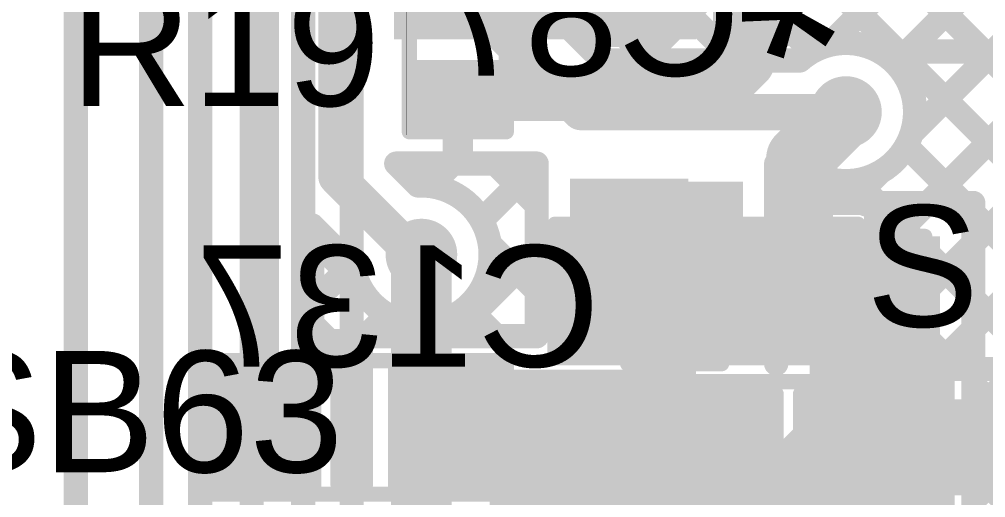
# Model space of a CAD drawing. Header units: millimetres. Extents: x -0.64 to 2.98, y -0.65 to 2.86.
# Drawn here: x 2.0484 to 2.3671, y 1.4798 to 1.6376 of the extents above; entities that cross this region are included whole.
import ezdxf

# ---------------------------------------------------------------- set-up
doc = ezdxf.new("R2010")
doc.units = ezdxf.units.MM
doc.header["$MEASUREMENT"] = 0
for name, color, linetype in [('BottomLayer', 5, 'Continuous'), ('BottomOverlay', 54, 'Continuous'), ('BottomPaste', 16, 'Continuous'), ('BottomSolder', 6, 'Continuous'), ('Mechanical2', 216, 'Continuous'), ('TopLayer', 1, 'Continuous'), ('TopOverlay', 2, 'Continuous'), ('TopPaste', 8, 'Continuous'), ('TopSolder', 216, 'Continuous'), ('ViaHoleLayer', 16, 'Continuous')]:
    doc.layers.add(name, color=color, linetype=linetype)
doc.styles.add('Arial', font='', dxfattribs={"height": 0.2})
doc.styles.get('Arial').set_extended_font_data('Arial')

# ---------------------------------------------------------------- blocks, each defined once
blk = doc.blocks.new('R___0603_B_68')
at = {"layer": 'BottomLayer'}
for points in [[(-0.045, -0.0175), (-0.045, 0.0175), (-0.015, 0.0175), (-0.015, -0.0175)], [(0.015, -0.0175), (0.015, 0.0175), (0.045, 0.0175), (0.045, -0.0175)]]:
    blk.add_hatch(color=5, dxfattribs=at).paths.add_polyline_path(points)
at = {"layer": 'BottomPaste'}
for points in [[(-0.045, -0.0175), (-0.045, 0.0175), (-0.015, 0.0175), (-0.015, -0.0175)], [(0.015, -0.0175), (0.015, 0.0175), (0.045, 0.0175), (0.045, -0.0175)]]:
    blk.add_hatch(color=16, dxfattribs=at).paths.add_polyline_path(points)
at = {"layer": 'BottomSolder'}
for points in [[(-0.049, -0.0215), (-0.049, 0.0215), (-0.011, 0.0215), (-0.011, -0.0215)], [(0.011, -0.0215), (0.011, 0.0215), (0.049, 0.0215), (0.049, -0.0215)]]:
    blk.add_hatch(color=6, dxfattribs=at).paths.add_polyline_path(points)
at = {"layer": 'BottomOverlay', "const_width": 0.005}
for points in [[(-0.048, -0.021), (-0.048, 0.021)], [(0.048, 0.021), (-0.048, 0.021)], [(0.048, -0.021), (0.048, 0.021)], [(0.048, -0.021), (-0.048, -0.021)]]:
    blk.add_lwpolyline(points, dxfattribs=at)
at = {"layer": 'BottomOverlay', "const_width": 0.0025}
for points in [[(-0.04925, 0.021, 1), (-0.04675, 0.021, 1)], [(-0.04925, 0.021, 1), (-0.04675, 0.021, 1)], [(0.04675, 0.021, 1), (0.04925, 0.021, 1)], [(0.04675, 0.021, 1), (0.04925, 0.021, 1)], [(-0.04925, -0.021, 1), (-0.04675, -0.021, 1)], [(-0.04925, -0.021, 1), (-0.04675, -0.021, 1)], [(0.04675, -0.021, 1), (0.04925, -0.021, 1)], [(0.04675, -0.021, 1), (0.04925, -0.021, 1)]]:
    blk.add_lwpolyline(points, format="xyb", close=True, dxfattribs=at)
blk = doc.blocks.new('CAP_0603_B_87')
at = {"layer": 'BottomLayer'}
for points in [[(-0.045, -0.0175), (-0.045, 0.0175), (-0.015, 0.0175), (-0.015, -0.0175)], [(0.015, -0.0175), (0.015, 0.0175), (0.045, 0.0175), (0.045, -0.0175)]]:
    blk.add_hatch(color=5, dxfattribs=at).paths.add_polyline_path(points)
at = {"layer": 'BottomPaste'}
for points in [[(-0.045, -0.0175), (-0.045, 0.0175), (-0.015, 0.0175), (-0.015, -0.0175)], [(0.015, -0.0175), (0.015, 0.0175), (0.045, 0.0175), (0.045, -0.0175)]]:
    blk.add_hatch(color=16, dxfattribs=at).paths.add_polyline_path(points)
at = {"layer": 'BottomSolder'}
for points in [[(-0.04736, -0.01986), (-0.04736, 0.01986), (-0.01264, 0.01986), (-0.01264, -0.01986)], [(0.01264, -0.01986), (0.01264, 0.01986), (0.04736, 0.01986), (0.04736, -0.01986)]]:
    blk.add_hatch(color=6, dxfattribs=at).paths.add_polyline_path(points)
at = {"layer": 'BottomOverlay', "const_width": 0.005}
for points in [[(-0.049, -0.021), (-0.049, 0.021)], [(-0.049, 0.021), (-0.018, 0.021)], [(0.018, 0.021), (0.049, 0.021)], [(0.049, -0.021), (0.049, 0.021)], [(-0.049, -0.021), (-0.018, -0.021)], [(0.018, -0.021), (0.049, -0.021)]]:
    blk.add_lwpolyline(points, dxfattribs=at)
at = {"layer": 'BottomOverlay', "const_width": 0.0025}
for points in [[(-0.05025, 0.021, 1), (-0.04775, 0.021, 1)], [(-0.05025, 0.021, 1), (-0.04775, 0.021, 1)], [(-0.01925, 0.021, 1), (-0.01675, 0.021, 1)], [(0.01675, 0.021, 1), (0.01925, 0.021, 1)], [(0.04775, 0.021, 1), (0.05025, 0.021, 1)], [(0.04775, 0.021, 1), (0.05025, 0.021, 1)], [(-0.05025, -0.021, 1), (-0.04775, -0.021, 1)], [(-0.05025, -0.021, 1), (-0.04775, -0.021, 1)], [(-0.01925, -0.021, 1), (-0.01675, -0.021, 1)], [(0.01675, -0.021, 1), (0.01925, -0.021, 1)], [(0.04775, -0.021, 1), (0.05025, -0.021, 1)], [(0.04775, -0.021, 1), (0.05025, -0.021, 1)]]:
    blk.add_lwpolyline(points, format="xyb", close=True, dxfattribs=at)
blk = doc.blocks.new('SOT_23_5_97')
at = {"layer": 'TopLayer'}
for points in [[(-0.07283, 0.04921), (-0.02953, 0.04921), (-0.02953, 0.02559), (-0.07283, 0.02559)], [(0.02953, 0.04921), (0.07283, 0.04921), (0.07283, 0.02559), (0.02953, 0.02559)], [(-0.07283, 0.01181), (-0.02953, 0.01181), (-0.02953, -0.01181), (-0.07283, -0.01181)], [(-0.07283, -0.02559), (-0.02953, -0.02559), (-0.02953, -0.04921), (-0.07283, -0.04921)], [(0.02953, -0.02559), (0.07283, -0.02559), (0.07283, -0.04921), (0.02953, -0.04921)]]:
    blk.add_hatch(color=1, dxfattribs=at).paths.add_polyline_path(points)
at = {"layer": 'TopPaste'}
for points in [[(-0.07283, 0.04921), (-0.02953, 0.04921), (-0.02953, 0.02559), (-0.07283, 0.02559)], [(0.02953, 0.04921), (0.07283, 0.04921), (0.07283, 0.02559), (0.02953, 0.02559)], [(-0.07283, 0.01181), (-0.02953, 0.01181), (-0.02953, -0.01181), (-0.07283, -0.01181)], [(-0.07283, -0.02559), (-0.02953, -0.02559), (-0.02953, -0.04921), (-0.07283, -0.04921)], [(0.02953, -0.02559), (0.07283, -0.02559), (0.07283, -0.04921), (0.02953, -0.04921)]]:
    blk.add_hatch(color=8, dxfattribs=at).paths.add_polyline_path(points)
at = {"layer": 'TopSolder'}
for points in [[(-0.07683, 0.05321), (-0.02553, 0.05321), (-0.02553, 0.02159), (-0.07683, 0.02159)], [(0.02553, 0.05321), (0.07683, 0.05321), (0.07683, 0.02159), (0.02553, 0.02159)], [(-0.07683, 0.01581), (-0.02553, 0.01581), (-0.02553, -0.01581), (-0.07683, -0.01581)], [(-0.07683, -0.02159), (-0.02553, -0.02159), (-0.02553, -0.05321), (-0.07683, -0.05321)], [(0.02553, -0.02159), (0.07683, -0.02159), (0.07683, -0.05321), (0.02553, -0.05321)]]:
    blk.add_hatch(color=216, dxfattribs=at).paths.add_polyline_path(points)
at = {"layer": 'TopOverlay', "const_width": 0.005}
for points in [[(-0.03461, 0.059), (0.03439, 0.059)], [(-0.03461, 0.05506), (-0.03461, 0.059)], [(0.03439, 0.05506), (0.03439, 0.059)], [(-0.084, 0.042), (-0.079, 0.037)], [(-0.084, 0.032), (-0.084, 0.042)], [(-0.084, 0.032), (-0.079, 0.037)], [(0.03465, -0.01646), (0.03465, 0.01732)], [(-0.03461, -0.059), (-0.03461, -0.05506)], [(0.03439, -0.059), (0.03439, -0.05506)], [(-0.03461, -0.059), (0.03439, -0.059)]]:
    blk.add_lwpolyline(points, dxfattribs=at)
at = {"layer": 'TopOverlay', "const_width": 0.0025}
for points in [[(-0.03586, 0.059, 1), (-0.03336, 0.059, 1)], [(-0.03586, 0.059, 1), (-0.03336, 0.059, 1)], [(0.03314, 0.059, 1), (0.03564, 0.059, 1)], [(0.03314, 0.059, 1), (0.03564, 0.059, 1)], [(-0.03586, 0.05506, 1), (-0.03336, 0.05506, 1)], [(0.03314, 0.05506, 1), (0.03564, 0.05506, 1)], [(-0.08525, 0.042, 1), (-0.08275, 0.042, 1)], [(-0.08525, 0.042, 1), (-0.08275, 0.042, 1)], [(-0.08025, 0.037, 1), (-0.07775, 0.037, 1)], [(-0.08025, 0.037, 1), (-0.07775, 0.037, 1)], [(-0.08525, 0.032, 1), (-0.08275, 0.032, 1)], [(-0.08525, 0.032, 1), (-0.08275, 0.032, 1)], [(0.0334, 0.01732, 1), (0.0359, 0.01732, 1)], [(0.0334, -0.01646, 1), (0.0359, -0.01646, 1)], [(-0.03586, -0.05506, 1), (-0.03336, -0.05506, 1)], [(0.03314, -0.05506, 1), (0.03564, -0.05506, 1)], [(-0.03586, -0.059, 1), (-0.03336, -0.059, 1)], [(-0.03586, -0.059, 1), (-0.03336, -0.059, 1)], [(0.03314, -0.059, 1), (0.03564, -0.059, 1)], [(0.03314, -0.059, 1), (0.03564, -0.059, 1)]]:
    blk.add_lwpolyline(points, format="xyb", close=True, dxfattribs=at)
blk = doc.blocks.new('SOLDER_BRIDGE_137')
at = {"layer": 'TopLayer'}
for points in [[(-0.045, -0.0175), (-0.045, 0.0175), (-0.015, 0.0175), (-0.015, -0.0175)], [(0.015, -0.0175), (0.015, 0.0175), (0.045, 0.0175), (0.045, -0.0175)]]:
    blk.add_hatch(color=1, dxfattribs=at).paths.add_polyline_path(points)
at = {"layer": 'TopPaste'}
for points in [[(-0.045, -0.0175), (-0.045, 0.0175), (-0.015, 0.0175), (-0.015, -0.0175)], [(0.015, -0.0175), (0.015, 0.0175), (0.045, 0.0175), (0.045, -0.0175)]]:
    blk.add_hatch(color=8, dxfattribs=at).paths.add_polyline_path(points)
at = {"layer": 'TopSolder'}
for points in [[(-0.049, -0.0215), (-0.049, 0.0215), (-0.011, 0.0215), (-0.011, -0.0215)], [(0.011, -0.0215), (0.011, 0.0215), (0.049, 0.0215), (0.049, -0.0215)]]:
    blk.add_hatch(color=216, dxfattribs=at).paths.add_polyline_path(points)
at = {"layer": 'TopOverlay', "const_width": 0.005}
for points in [[(-0.05, 0.022), (-0.05, -0.022)], [(0.05, 0.022), (-0.05, 0.022)], [(0.05, 0.022), (0.05, -0.022)], [(0.05, -0.022), (-0.05, -0.022)]]:
    blk.add_lwpolyline(points, dxfattribs=at)
at = {"layer": 'TopOverlay', "const_width": 0.0025}
for points in [[(-0.05125, 0.022, 1), (-0.04875, 0.022, 1)], [(-0.05125, 0.022, 1), (-0.04875, 0.022, 1)], [(0.04875, 0.022, 1), (0.05125, 0.022, 1)], [(0.04875, 0.022, 1), (0.05125, 0.022, 1)], [(-0.05125, -0.022, 1), (-0.04875, -0.022, 1)], [(-0.05125, -0.022, 1), (-0.04875, -0.022, 1)], [(0.04875, -0.022, 1), (0.05125, -0.022, 1)], [(0.04875, -0.022, 1), (0.05125, -0.022, 1)]]:
    blk.add_lwpolyline(points, format="xyb", close=True, dxfattribs=at)
blk = doc.blocks.new('SOLDER_BRIDGE_151')
at = {"layer": 'TopLayer'}
for points in [[(-0.045, -0.0175), (-0.045, 0.0175), (-0.015, 0.0175), (-0.015, -0.0175)], [(0.015, -0.0175), (0.015, 0.0175), (0.045, 0.0175), (0.045, -0.0175)]]:
    blk.add_hatch(color=1, dxfattribs=at).paths.add_polyline_path(points)
at = {"layer": 'TopPaste'}
for points in [[(-0.045, -0.0175), (-0.045, 0.0175), (-0.015, 0.0175), (-0.015, -0.0175)], [(0.015, -0.0175), (0.015, 0.0175), (0.045, 0.0175), (0.045, -0.0175)]]:
    blk.add_hatch(color=8, dxfattribs=at).paths.add_polyline_path(points)
at = {"layer": 'TopSolder'}
for points in [[(-0.049, -0.0215), (-0.049, 0.0215), (-0.011, 0.0215), (-0.011, -0.0215)], [(0.011, -0.0215), (0.011, 0.0215), (0.049, 0.0215), (0.049, -0.0215)]]:
    blk.add_hatch(color=216, dxfattribs=at).paths.add_polyline_path(points)
at = {"layer": 'TopOverlay', "const_width": 0.005}
for points in [[(-0.05, 0.022), (-0.05, -0.022)], [(0.05, 0.022), (-0.05, 0.022)], [(0.05, 0.022), (0.05, -0.022)], [(0.05, -0.022), (-0.05, -0.022)]]:
    blk.add_lwpolyline(points, dxfattribs=at)
at = {"layer": 'TopOverlay', "const_width": 0.0025}
for points in [[(-0.05125, 0.022, 1), (-0.04875, 0.022, 1)], [(-0.05125, 0.022, 1), (-0.04875, 0.022, 1)], [(0.04875, 0.022, 1), (0.05125, 0.022, 1)], [(0.04875, 0.022, 1), (0.05125, 0.022, 1)], [(-0.05125, -0.022, 1), (-0.04875, -0.022, 1)], [(-0.05125, -0.022, 1), (-0.04875, -0.022, 1)], [(0.04875, -0.022, 1), (0.05125, -0.022, 1)], [(0.04875, -0.022, 1), (0.05125, -0.022, 1)]]:
    blk.add_lwpolyline(points, format="xyb", close=True, dxfattribs=at)
blk = doc.blocks.new('RES_0603_B_170')
at = {"layer": 'BottomLayer'}
for points in [[(-0.045, -0.0175), (-0.045, 0.0175), (-0.015, 0.0175), (-0.015, -0.0175)], [(0.015, -0.0175), (0.015, 0.0175), (0.045, 0.0175), (0.045, -0.0175)]]:
    blk.add_hatch(color=5, dxfattribs=at).paths.add_polyline_path(points)
at = {"layer": 'BottomPaste'}
for points in [[(-0.045, -0.0175), (-0.045, 0.0175), (-0.015, 0.0175), (-0.015, -0.0175)], [(0.015, -0.0175), (0.015, 0.0175), (0.045, 0.0175), (0.045, -0.0175)]]:
    blk.add_hatch(color=16, dxfattribs=at).paths.add_polyline_path(points)
at = {"layer": 'BottomSolder'}
for points in [[(-0.049, -0.0215), (-0.049, 0.0215), (-0.011, 0.0215), (-0.011, -0.0215)], [(0.011, -0.0215), (0.011, 0.0215), (0.049, 0.0215), (0.049, -0.0215)]]:
    blk.add_hatch(color=6, dxfattribs=at).paths.add_polyline_path(points)
at = {"layer": 'BottomOverlay', "const_width": 0.005}
for points in [[(-0.048, 0.021), (0.048, 0.021)], [(-0.048, 0.021), (-0.048, -0.021)], [(0.048, 0.021), (0.048, -0.021)], [(-0.048, -0.021), (0.048, -0.021)]]:
    blk.add_lwpolyline(points, dxfattribs=at)
at = {"layer": 'BottomOverlay', "const_width": 0.0025}
for points in [[(-0.04925, 0.021, 1), (-0.04675, 0.021, 1)], [(-0.04925, 0.021, 1), (-0.04675, 0.021, 1)], [(0.04675, 0.021, 1), (0.04925, 0.021, 1)], [(0.04675, 0.021, 1), (0.04925, 0.021, 1)], [(-0.04925, -0.021, 1), (-0.04675, -0.021, 1)], [(-0.04925, -0.021, 1), (-0.04675, -0.021, 1)], [(0.04675, -0.021, 1), (0.04925, -0.021, 1)], [(0.04675, -0.021, 1), (0.04925, -0.021, 1)]]:
    blk.add_lwpolyline(points, format="xyb", close=True, dxfattribs=at)
blk = doc.blocks.new('RES_0402_173')
at = {"layer": 'TopLayer'}
for points in [[(-0.0275, -0.0125), (-0.0275, 0.0125), (-0.0095, 0.0125), (-0.0095, -0.0125)], [(0.0095, -0.0125), (0.0095, 0.0125), (0.0275, 0.0125), (0.0275, -0.0125)]]:
    blk.add_hatch(color=1, dxfattribs=at).paths.add_polyline_path(points)
at = {"layer": 'TopPaste'}
for points in [[(-0.0275, -0.0125), (-0.0275, 0.0125), (-0.0095, 0.0125), (-0.0095, -0.0125)], [(0.0095, -0.0125), (0.0095, 0.0125), (0.0275, 0.0125), (0.0275, -0.0125)]]:
    blk.add_hatch(color=8, dxfattribs=at).paths.add_polyline_path(points)
at = {"layer": 'TopSolder'}
for points in [[(-0.02967, -0.01467), (-0.02967, 0.01467), (-0.00733, 0.01467), (-0.00733, -0.01467)], [(0.00733, -0.01467), (0.00733, 0.01467), (0.02967, 0.01467), (0.02967, -0.01467)]]:
    blk.add_hatch(color=216, dxfattribs=at).paths.add_polyline_path(points)
at = {"layer": 'TopOverlay'}
for points, const_width in [([(0.031, 0.016), (-0.031, 0.016)], 0.005), ([(-0.031, -0.016), (-0.031, 0.016)], 0.005), ([(0.031, -0.016), (0.031, 0.016)], 0.005), ([(0.031, -0.016), (-0.031, -0.016)], 0.005), ([(0.032, -0.017), (-0.032, -0.017)], 0.000127)]:
    blk.add_lwpolyline(points, dxfattribs=dict(at, const_width=const_width))
for points, const_width in [([(-0.03225, 0.016, 1), (-0.02975, 0.016, 1)], 0.0025), ([(-0.03225, 0.016, 1), (-0.02975, 0.016, 1)], 0.0025), ([(0.02975, 0.016, 1), (0.03225, 0.016, 1)], 0.0025), ([(0.02975, 0.016, 1), (0.03225, 0.016, 1)], 0.0025), ([(-0.03225, -0.016, 1), (-0.02975, -0.016, 1)], 0.0025), ([(-0.03225, -0.016, 1), (-0.02975, -0.016, 1)], 0.0025), ([(0.02975, -0.016, 1), (0.03225, -0.016, 1)], 0.0025), ([(0.02975, -0.016, 1), (0.03225, -0.016, 1)], 0.0025), ([(-0.03203, -0.017, 1), (-0.03197, -0.017, 1)], 0.0000635), ([(0.03197, -0.017, 1), (0.03203, -0.017, 1)], 0.0000635)]:
    blk.add_lwpolyline(points, format="xyb", close=True, dxfattribs=dict(at, const_width=const_width))
blk = doc.blocks.new('CAP_0603_B_212')
at = {"layer": 'BottomLayer'}
for points in [[(-0.045, -0.0175), (-0.045, 0.0175), (-0.015, 0.0175), (-0.015, -0.0175)], [(0.015, -0.0175), (0.015, 0.0175), (0.045, 0.0175), (0.045, -0.0175)]]:
    blk.add_hatch(color=5, dxfattribs=at).paths.add_polyline_path(points)
at = {"layer": 'BottomPaste'}
for points in [[(-0.045, -0.0175), (-0.045, 0.0175), (-0.015, 0.0175), (-0.015, -0.0175)], [(0.015, -0.0175), (0.015, 0.0175), (0.045, 0.0175), (0.045, -0.0175)]]:
    blk.add_hatch(color=16, dxfattribs=at).paths.add_polyline_path(points)
at = {"layer": 'BottomSolder'}
for points in [[(-0.04736, -0.01986), (-0.04736, 0.01986), (-0.01264, 0.01986), (-0.01264, -0.01986)], [(0.01264, -0.01986), (0.01264, 0.01986), (0.04736, 0.01986), (0.04736, -0.01986)]]:
    blk.add_hatch(color=6, dxfattribs=at).paths.add_polyline_path(points)
at = {"layer": 'BottomOverlay', "const_width": 0.005}
for points in [[(-0.049, 0.021), (-0.018, 0.021)], [(-0.049, 0.021), (-0.049, -0.021)], [(0.018, 0.021), (0.049, 0.021)], [(0.049, 0.021), (0.049, -0.021)], [(-0.049, -0.021), (-0.018, -0.021)], [(0.018, -0.021), (0.049, -0.021)]]:
    blk.add_lwpolyline(points, dxfattribs=at)
at = {"layer": 'BottomOverlay', "const_width": 0.0025}
for points in [[(-0.05025, 0.021, 1), (-0.04775, 0.021, 1)], [(-0.05025, 0.021, 1), (-0.04775, 0.021, 1)], [(-0.01925, 0.021, 1), (-0.01675, 0.021, 1)], [(0.01675, 0.021, 1), (0.01925, 0.021, 1)], [(0.04775, 0.021, 1), (0.05025, 0.021, 1)], [(0.04775, 0.021, 1), (0.05025, 0.021, 1)], [(-0.05025, -0.021, 1), (-0.04775, -0.021, 1)], [(-0.05025, -0.021, 1), (-0.04775, -0.021, 1)], [(-0.01925, -0.021, 1), (-0.01675, -0.021, 1)], [(0.01675, -0.021, 1), (0.01925, -0.021, 1)], [(0.04775, -0.021, 1), (0.05025, -0.021, 1)], [(0.04775, -0.021, 1), (0.05025, -0.021, 1)]]:
    blk.add_lwpolyline(points, format="xyb", close=True, dxfattribs=at)
blk = doc.blocks.new('CAP_0402_215')
at = {"layer": 'TopLayer'}
for points in [[(-0.0275, -0.0125), (-0.0275, 0.0125), (-0.0095, 0.0125), (-0.0095, -0.0125)], [(0.0095, -0.0125), (0.0095, 0.0125), (0.0275, 0.0125), (0.0275, -0.0125)]]:
    blk.add_hatch(color=1, dxfattribs=at).paths.add_polyline_path(points)
at = {"layer": 'TopPaste'}
for points in [[(-0.0275, -0.0125), (-0.0275, 0.0125), (-0.0095, 0.0125), (-0.0095, -0.0125)], [(0.0095, -0.0125), (0.0095, 0.0125), (0.0275, 0.0125), (0.0275, -0.0125)]]:
    blk.add_hatch(color=8, dxfattribs=at).paths.add_polyline_path(points)
at = {"layer": 'TopSolder'}
for points in [[(-0.02986, -0.01486), (-0.02986, 0.01486), (-0.00714, 0.01486), (-0.00714, -0.01486)], [(0.00714, -0.01486), (0.00714, 0.01486), (0.02986, 0.01486), (0.02986, -0.01486)]]:
    blk.add_hatch(color=216, dxfattribs=at).paths.add_polyline_path(points)
at = {"layer": 'TopOverlay', "const_width": 0.005}
for points in [[(-0.031, 0.016), (-0.031, -0.016)], [(-0.011, 0.016), (-0.031, 0.016)], [(0.031, 0.016), (0.011, 0.016)], [(0.031, 0.016), (0.031, -0.016)], [(-0.011, -0.016), (-0.031, -0.016)], [(0.031, -0.016), (0.011, -0.016)]]:
    blk.add_lwpolyline(points, dxfattribs=at)
at = {"layer": 'TopOverlay', "const_width": 0.0025}
for points in [[(-0.03225, 0.016, 1), (-0.02975, 0.016, 1)], [(-0.03225, 0.016, 1), (-0.02975, 0.016, 1)], [(-0.01225, 0.016, 1), (-0.00975, 0.016, 1)], [(0.00975, 0.016, 1), (0.01225, 0.016, 1)], [(0.02975, 0.016, 1), (0.03225, 0.016, 1)], [(0.02975, 0.016, 1), (0.03225, 0.016, 1)], [(-0.03225, -0.016, 1), (-0.02975, -0.016, 1)], [(-0.03225, -0.016, 1), (-0.02975, -0.016, 1)], [(-0.01225, -0.016, 1), (-0.00975, -0.016, 1)], [(0.00975, -0.016, 1), (0.01225, -0.016, 1)], [(0.02975, -0.016, 1), (0.03225, -0.016, 1)], [(0.02975, -0.016, 1), (0.03225, -0.016, 1)]]:
    blk.add_lwpolyline(points, format="xyb", close=True, dxfattribs=at)

msp = doc.modelspace()

# ---------------------------------------------------------------- hatches: boundary and pattern name
at = {"layer": 'BottomLayer'}
h = msp.add_hatch(color=5, dxfattribs=at)
edge = h.paths.add_edge_path()
edge.add_arc((2.321, 1.607), 0.01181, 0, 360)
for points in [[(2.234, 1.526), (2.287, 1.526), (2.287, 1.584), (2.234, 1.584)], [(2.309, 1.473), (2.352, 1.473), (2.352, 1.566), (2.309, 1.566)], [(2.205, 1.472), (2.298, 1.472), (2.298, 1.513), (2.205, 1.513)]]:
    msp.add_hatch(color=5, dxfattribs=at).paths.add_polyline_path(points)
h = msp.add_hatch(color=5, dxfattribs=at)
edge = h.paths.add_edge_path()
edge.add_arc((2.249, 1.572), 0.01181, 0, 360)
h = msp.add_hatch(color=5, dxfattribs=at)
edge = h.paths.add_edge_path()
edge.add_arc((2.181, 1.56), 0.01181, 0, 360)
h = msp.add_hatch(color=5, dxfattribs=at)
edge = h.paths.add_edge_path()
edge.add_arc((2.21669, 1.49606), 0.01181, 0, 360)
at = {"layer": 'BottomSolder'}
h = msp.add_hatch(color=6, dxfattribs=at)
edge = h.paths.add_edge_path()
edge.add_arc((2.321, 1.607), 0.00791, 0, 360)
h = msp.add_hatch(color=6, dxfattribs=at)
edge = h.paths.add_edge_path()
edge.add_arc((2.249, 1.572), 0.00791, 0, 360)
h = msp.add_hatch(color=6, dxfattribs=at)
edge = h.paths.add_edge_path()
edge.add_arc((2.181, 1.56), 0.00791, 0, 360)
h = msp.add_hatch(color=6, dxfattribs=at)
edge = h.paths.add_edge_path()
edge.add_arc((2.21669, 1.49606), 0.00791, 0, 360)
at = {"layer": 'TopLayer'}
for points in [[(2.172, 1.631), (2.27151, 1.631), (2.27151, 1.703), (2.172, 1.703)], [(2.23, 1.53), (2.269, 1.53), (2.269, 1.585), (2.23, 1.585)], [(2.172, 1.48206), (2.27151, 1.48206), (2.27151, 1.52206), (2.172, 1.52206)]]:
    msp.add_hatch(color=1, dxfattribs=at).paths.add_polyline_path(points)
h = msp.add_hatch(color=1, dxfattribs=at)
edge = h.paths.add_edge_path()
edge.add_arc((2.321, 1.607), 0.01181, 0, 360)
h = msp.add_hatch(color=1, dxfattribs=at)
edge = h.paths.add_edge_path()
edge.add_arc((2.249, 1.572), 0.01181, 0, 360)
h = msp.add_hatch(color=1, dxfattribs=at)
edge = h.paths.add_edge_path()
edge.add_arc((2.181, 1.56), 0.01181, 0, 360)
h = msp.add_hatch(color=1, dxfattribs=at)
edge = h.paths.add_edge_path()
edge.add_arc((2.21669, 1.49606), 0.01181, 0, 360)
at = {"layer": 'TopSolder'}
h = msp.add_hatch(color=216, dxfattribs=at)
edge = h.paths.add_edge_path()
edge.add_arc((2.321, 1.607), 0.00791, 0, 360)
h = msp.add_hatch(color=216, dxfattribs=at)
edge = h.paths.add_edge_path()
edge.add_arc((2.249, 1.572), 0.00791, 0, 360)
h = msp.add_hatch(color=216, dxfattribs=at)
edge = h.paths.add_edge_path()
edge.add_arc((2.181, 1.56), 0.00791, 0, 360)
h = msp.add_hatch(color=216, dxfattribs=at)
edge = h.paths.add_edge_path()
edge.add_arc((2.21669, 1.49606), 0.00791, 0, 360)
at = {"layer": 'ViaHoleLayer'}
h = msp.add_hatch(color=16, dxfattribs=at)
edge = h.paths.add_edge_path()
edge.add_arc((2.321, 1.607), 0.00591, 0, 360)
h = msp.add_hatch(color=16, dxfattribs=at)
edge = h.paths.add_edge_path()
edge.add_arc((2.249, 1.572), 0.00591, 0, 360)
h = msp.add_hatch(color=16, dxfattribs=at)
edge = h.paths.add_edge_path()
edge.add_arc((2.181, 1.56), 0.00591, 0, 360)
h = msp.add_hatch(color=16, dxfattribs=at)
edge = h.paths.add_edge_path()
edge.add_arc((2.21669, 1.49606), 0.00591, 0, 360)

# ---------------------------------------------------------------- linework, layer by layer
at = {"layer": 'BottomLayer'}
for points, const_width in [([(2.158, 0.203), (2.158, 1.795)], 0.008), ([(2.142, 0.173), (2.142, 1.787)], 0.008), ([(2.125, 0.20014), (2.125, 1.775)], 0.008), ([(2.108, 0.229), (2.108, 1.759)], 0.008), ([(2.09186, 0.61686), (2.09186, 1.73714)], 0.008), ([(2.33734, 1.62291), (2.42139, 1.70696)], 0.008), ([(2.067, 1.397), (2.067, 1.682)], 0.008), ([(2.34271, 1.59999), (2.42121, 1.67849)], 0.008), ([(2.363, 1.56371), (2.46797, 1.66869)], 0.008), ([(2.179, 1.6615), (2.2335, 1.607)], 0.012), ([(2.348, 1.577), (2.43138, 1.66038)], 0.008), ([(2.363, 1.53543), (2.489, 1.66143)], 0.008), ([(2.21054, 1.654), (2.24054, 1.624)], 0.008), ([(2.22616, 1.654), (2.25616, 1.624)], 0.008), ([(2.23292, 1.63162), (2.2553, 1.654)], 0.008), ([(2.25358, 1.624), (2.28358, 1.654)], 0.008), ([(2.25445, 1.654), (2.28445, 1.624)], 0.008), ([(2.28186, 1.624), (2.31186, 1.654)], 0.008), ([(2.28273, 1.654), (2.30984, 1.62689)], 0.008), ([(2.31102, 1.654), (2.48669, 1.47832)], 0.008), ([(2.31521, 1.62906), (2.34015, 1.654)], 0.008), ([(2.3393, 1.654), (2.489, 1.5043)], 0.008), ([(2.363, 1.50715), (2.489, 1.63315)], 0.008), ([(2.24054, 1.624), (2.30579, 1.624)], 0.008), ([(2.2335, 1.607), (2.321, 1.607)], 0.012), ([(2.363, 1.47886), (2.489, 1.60486)], 0.008), ([(2.34089, 1.59584), (2.35973, 1.577)], 0.008), ([(2.298, 1.59), (2.30579, 1.59)], 0.008), ([(2.298, 1.58357), (2.30443, 1.59)], 0.008), ([(2.298, 1.577), (2.298, 1.59)], 0.008), ([(2.31972, 1.577), (2.32801, 1.58529)], 0.008), ([(2.32405, 1.58439), (2.33145, 1.577)], 0.008), ([(2.298, 1.58216), (2.30316, 1.577)], 0.008), ([(2.298, 1.577), (2.363, 1.577)], 0.008), ([(2.298, 1.524), (2.298, 1.577)], 0.008), ([(2.298, 1.524), (2.298, 1.577)], 0.008), ([(2.363, 1.462), (2.363, 1.577)], 0.008), ([(2.363, 1.57373), (2.47255, 1.46418)], 0.008), ([(2.181, 1.459), (2.181, 1.56)], 0.02), ([(2.363, 1.54545), (2.45841, 1.45004)], 0.008), ([(2.363, 1.51716), (2.44427, 1.4359)], 0.008), ([(2.21669, 1.49606), (2.21672, 1.49603)], 0.022), ([(2.2205, 1.49603), (2.22103, 1.4955)], 0.022), ([(2.22103, 1.4955), (2.2765, 1.4955)], 0.022), ([(2.2765, 1.4955), (2.277, 1.495)], 0.022), ([(2.363, 1.48888), (2.43013, 1.42175)], 0.008)]:
    msp.add_lwpolyline(points, dxfattribs=dict(at, const_width=const_width))
for points, const_width in [([(2.23092, 1.63162, 1), (2.23492, 1.63162, 1)], 0.004), ([(2.31321, 1.62906, 1), (2.31721, 1.62906, 1)], 0.004), ([(2.30784, 1.62689, 1), (2.31184, 1.62689, 1)], 0.004), ([(2.23854, 1.624, 1), (2.24254, 1.624, 1)], 0.004), ([(2.23854, 1.624, 1), (2.24254, 1.624, 1)], 0.004), ([(2.25158, 1.624, 1), (2.25558, 1.624, 1)], 0.004), ([(2.25416, 1.624, 1), (2.25816, 1.624, 1)], 0.004), ([(2.27986, 1.624, 1), (2.28386, 1.624, 1)], 0.004), ([(2.28245, 1.624, 1), (2.28645, 1.624, 1)], 0.004), ([(2.30379, 1.624, 1), (2.30779, 1.624, 1)], 0.004), ([(2.30379, 1.624, 1), (2.30779, 1.624, 1)], 0.004), ([(2.33534, 1.62291, 1), (2.33934, 1.62291, 1)], 0.004), ([(2.2305, 1.607, 1), (2.2365, 1.607, 1)], 0.006), ([(2.2305, 1.607, 1), (2.2365, 1.607, 1)], 0.006), ([(2.318, 1.607, 1), (2.324, 1.607, 1)], 0.006), ([(2.34181, 1.607, 1), (2.34581, 1.607, 1)], 0.004), ([(2.34181, 1.607, 1), (2.34581, 1.607, 1)], 0.004), ([(2.34071, 1.59999, 1), (2.34471, 1.59999, 1)], 0.004), ([(2.33889, 1.59584, 1), (2.34289, 1.59584, 1)], 0.004), ([(2.296, 1.59, 1), (2.3, 1.59, 1)], 0.004), ([(2.296, 1.59, 1), (2.3, 1.59, 1)], 0.004), ([(2.30243, 1.59, 1), (2.30643, 1.59, 1)], 0.004), ([(2.30379, 1.59, 1), (2.30779, 1.59, 1)], 0.004), ([(2.30379, 1.59, 1), (2.30779, 1.59, 1)], 0.004), ([(2.296, 1.58357, 1), (2.3, 1.58357, 1)], 0.004), ([(2.32205, 1.58439, 1), (2.32605, 1.58439, 1)], 0.004), ([(2.32601, 1.58529, 1), (2.33001, 1.58529, 1)], 0.004), ([(2.296, 1.58216, 1), (2.3, 1.58216, 1)], 0.004), ([(2.296, 1.577, 1), (2.3, 1.577, 1)], 0.004), ([(2.296, 1.577, 1), (2.3, 1.577, 1)], 0.004), ([(2.296, 1.577, 1), (2.3, 1.577, 1)], 0.004), ([(2.296, 1.577, 1), (2.3, 1.577, 1)], 0.004), ([(2.30116, 1.577, 1), (2.30516, 1.577, 1)], 0.004), ([(2.31772, 1.577, 1), (2.32172, 1.577, 1)], 0.004), ([(2.32945, 1.577, 1), (2.33345, 1.577, 1)], 0.004), ([(2.346, 1.577, 1), (2.35, 1.577, 1)], 0.004), ([(2.35773, 1.577, 1), (2.36173, 1.577, 1)], 0.004), ([(2.361, 1.577, 1), (2.365, 1.577, 1)], 0.004), ([(2.361, 1.577, 1), (2.365, 1.577, 1)], 0.004), ([(2.361, 1.57373, 1), (2.365, 1.57373, 1)], 0.004), ([(2.176, 1.56, 1), (2.186, 1.56, 1)], 0.01), ([(2.361, 1.56371, 1), (2.365, 1.56371, 1)], 0.004), ([(2.361, 1.54545, 1), (2.365, 1.54545, 1)], 0.004), ([(2.361, 1.53543, 1), (2.365, 1.53543, 1)], 0.004), ([(2.296, 1.524, 1), (2.3, 1.524, 1)], 0.004), ([(2.296, 1.524, 1), (2.3, 1.524, 1)], 0.004), ([(2.361, 1.51716, 1), (2.365, 1.51716, 1)], 0.004), ([(2.361, 1.50715, 1), (2.365, 1.50715, 1)], 0.004), ([(2.21119, 1.49606, 1), (2.22219, 1.49606, 1)], 0.011), ([(2.21122, 1.49603, 1), (2.22222, 1.49603, 1)], 0.011), ([(2.215, 1.49603, 1), (2.226, 1.49603, 1)], 0.011), ([(2.21553, 1.4955, 1), (2.22653, 1.4955, 1)], 0.011), ([(2.21553, 1.4955, 1), (2.22653, 1.4955, 1)], 0.011), ([(2.271, 1.4955, 1), (2.282, 1.4955, 1)], 0.011), ([(2.271, 1.4955, 1), (2.282, 1.4955, 1)], 0.011), ([(2.2715, 1.495, 1), (2.2825, 1.495, 1)], 0.011), ([(2.361, 1.48888, 1), (2.365, 1.48888, 1)], 0.004), ([(2.361, 1.47886, 1), (2.365, 1.47886, 1)], 0.004)]:
    msp.add_lwpolyline(points, format="xyb", close=True, dxfattribs=dict(at, const_width=const_width))
at = {"layer": 'BottomLayer', "const_width": 0.008}
for points in [[(2.30579, 1.624, -0.648286), (2.34381, 1.607)], [(2.34381, 1.607, -0.648286), (2.30579, 1.59)]]:
    msp.add_lwpolyline(points, format="xyb", dxfattribs=at)
at = {"layer": 'Mechanical2', "const_width": 0.01}
msp.add_lwpolyline([(1.75783, 2.80917, -6.230382), (0.64896, 2.81029)], format="xyb", dxfattribs=at)
at = {"layer": 'TopLayer'}
for points, const_width in [([(2.129, 1.503), (2.129, 1.771)], 0.01), ([(2.153, 1.58564), (2.153, 1.71474)], 0.012), ([(2.34984, 1.52227), (2.49812, 1.67055)], 0.008), ([(2.331, 1.53171), (2.46797, 1.66869)], 0.008), ([(2.331, 1.56), (2.43138, 1.66038)], 0.008), ([(2.2885, 1.62354), (2.2885, 1.647)], 0.018), ([(2.27796, 1.613), (2.2885, 1.62354)], 0.018), ([(2.33197, 1.627), (2.38446, 1.627)], 0.008), ([(2.33734, 1.62291), (2.34143, 1.627)], 0.008), ([(2.33802, 1.627), (2.61499, 1.35003)], 0.008), ([(2.34271, 1.59999), (2.36972, 1.627)], 0.008), ([(2.3663, 1.627), (2.64281, 1.35049)], 0.008), ([(2.193, 1.613), (2.27796, 1.613)], 0.018), ([(2.193, 1.594), (2.193, 1.613)], 0.01), ([(2.30569, 1.59169), (2.321, 1.607)], 0.022), ([(2.30569, 1.5545), (2.30569, 1.59169)], 0.022), ([(2.34089, 1.59584), (2.5867, 1.35003)], 0.008), ([(2.17269, 1.59), (2.219, 1.59)], 0.008), ([(2.17269, 1.59), (2.1799, 1.58278)], 0.008), ([(2.17703, 1.59), (2.18448, 1.58254)], 0.008), ([(2.18392, 1.58262), (2.1913, 1.59)], 0.008), ([(2.20531, 1.59), (2.219, 1.57631)], 0.008), ([(2.219, 1.5765), (2.219, 1.59)], 0.008), ([(2.153, 1.58564), (2.17864, 1.56)], 0.012), ([(2.20084, 1.57126), (2.219, 1.58942)], 0.008), ([(2.32769, 1.58258), (2.33229, 1.58718)], 0.008), ([(2.32769, 1.5765), (2.32769, 1.58258)], 0.008), ([(2.32769, 1.58076), (2.38617, 1.52227)], 0.008), ([(2.219, 1.53306), (2.219, 1.5765)], 0.008), ([(2.219, 1.53306), (2.219, 1.5765)], 0.008), ([(2.331, 1.52227), (2.331, 1.5765)], 0.008), ([(2.145, 1.5696), (2.15853, 1.55607)], 0.008), ([(2.145, 1.5315), (2.145, 1.5696)], 0.008), ([(2.145, 1.56546), (2.16054, 1.54992)], 0.008), ([(2.17864, 1.56), (2.181, 1.56)], 0.012), ([(2.19093, 1.53306), (2.219, 1.56114)], 0.008), ([(2.20354, 1.56348), (2.219, 1.54803)], 0.008), ([(2.305, 1.55381), (2.30569, 1.5545)], 0.022), ([(2.305, 1.548), (2.305, 1.55381)], 0.022), ([(2.145, 1.5437), (2.15795, 1.55665)], 0.008), ([(2.331, 1.54916), (2.35789, 1.52227)], 0.008), ([(2.19596, 1.54278), (2.20568, 1.53306)], 0.008), ([(2.16264, 1.53306), (2.16974, 1.54016)], 0.008), ([(2.17092, 1.53954), (2.1774, 1.53306)], 0.008), ([(2.145, 1.53717), (2.15067, 1.5315)], 0.008), ([(2.161, 1.53306), (2.219, 1.53306)], 0.008), ([(2.161, 1.484), (2.161, 1.53306)], 0.008), ([(2.145, 1.5315), (2.155, 1.5315)], 0.008), ([(2.15067, 1.5315), (2.155, 1.52717)], 0.008), ([(2.155, 1.484), (2.155, 1.5315)], 0.008), ([(2.155, 1.52542), (2.161, 1.53142)], 0.008), ([(2.155, 1.52717), (2.161, 1.52117)], 0.008), ([(2.331, 1.52227), (2.38753, 1.52227)], 0.008), ([(2.35187, 1.49646), (2.35187, 1.51827)], 0.01), ([(2.155, 1.49714), (2.161, 1.50314)], 0.008), ([(2.288, 1.474), (2.31046, 1.49646)], 0.018), ([(2.31046, 1.49646), (2.35187, 1.49646)], 0.018), ([(2.155, 1.49889), (2.161, 1.49289)], 0.008), ([(2.35187, 1.49646), (2.38353, 1.49646)], 0.01), ([(2.35187, 1.47465), (2.35187, 1.49646)], 0.01), ([(2.155, 1.484), (2.161, 1.484)], 0.008), ([(2.288, 1.377), (2.288, 1.474)], 0.018)]:
    msp.add_lwpolyline(points, dxfattribs=dict(at, const_width=const_width))
for points, const_width in [([(2.284, 1.62354, 1), (2.293, 1.62354, 1)], 0.009), ([(2.284, 1.62354, 1), (2.293, 1.62354, 1)], 0.009), ([(2.32997, 1.627, 1), (2.33397, 1.627, 1)], 0.004), ([(2.32997, 1.627, 1), (2.33397, 1.627, 1)], 0.004), ([(2.33602, 1.627, 1), (2.34002, 1.627, 1)], 0.004), ([(2.33943, 1.627, 1), (2.34343, 1.627, 1)], 0.004), ([(2.3643, 1.627, 1), (2.3683, 1.627, 1)], 0.004), ([(2.36772, 1.627, 1), (2.37172, 1.627, 1)], 0.004), ([(2.33534, 1.62291, 1), (2.33934, 1.62291, 1)], 0.004), ([(2.1885, 1.613, 1), (2.1975, 1.613, 1)], 0.009), ([(2.27346, 1.613, 1), (2.28246, 1.613, 1)], 0.009), ([(2.27346, 1.613, 1), (2.28246, 1.613, 1)], 0.009), ([(2.1905, 1.613, 1), (2.1955, 1.613, 1)], 0.005), ([(2.3155, 1.607, 1), (2.3265, 1.607, 1)], 0.011), ([(2.34181, 1.607, 1), (2.34581, 1.607, 1)], 0.004), ([(2.34181, 1.607, 1), (2.34581, 1.607, 1)], 0.004), ([(2.34071, 1.59999, 1), (2.34471, 1.59999, 1)], 0.004), ([(2.30019, 1.59169, 1), (2.31119, 1.59169, 1)], 0.011), ([(2.30019, 1.59169, 1), (2.31119, 1.59169, 1)], 0.011), ([(2.33889, 1.59584, 1), (2.34289, 1.59584, 1)], 0.004), ([(2.1905, 1.594, 1), (2.1955, 1.594, 1)], 0.005), ([(2.17069, 1.59, 1), (2.17469, 1.59, 1)], 0.004), ([(2.17069, 1.59, 1), (2.17469, 1.59, 1)], 0.004), ([(2.17503, 1.59, 1), (2.17903, 1.59, 1)], 0.004), ([(2.1893, 1.59, 1), (2.1933, 1.59, 1)], 0.004), ([(2.20331, 1.59, 1), (2.20731, 1.59, 1)], 0.004), ([(2.217, 1.59, 1), (2.221, 1.59, 1)], 0.004), ([(2.217, 1.59, 1), (2.221, 1.59, 1)], 0.004), ([(2.15, 1.58564, 1), (2.156, 1.58564, 1)], 0.006), ([(2.15, 1.58564, 1), (2.156, 1.58564, 1)], 0.006), ([(2.217, 1.58942, 1), (2.221, 1.58942, 1)], 0.004), ([(2.33029, 1.58718, 1), (2.33429, 1.58718, 1)], 0.004), ([(2.33029, 1.58718, 1), (2.33429, 1.58718, 1)], 0.004), ([(2.1779, 1.58278, 1), (2.1819, 1.58278, 1)], 0.004), ([(2.1779, 1.58278, 1), (2.1819, 1.58278, 1)], 0.004), ([(2.18192, 1.58262, 1), (2.18592, 1.58262, 1)], 0.004), ([(2.18248, 1.58254, 1), (2.18648, 1.58254, 1)], 0.004), ([(2.32569, 1.58258, 1), (2.32969, 1.58258, 1)], 0.004), ([(2.32569, 1.58258, 1), (2.32969, 1.58258, 1)], 0.004), ([(2.32569, 1.58076, 1), (2.32969, 1.58076, 1)], 0.004), ([(2.217, 1.5765, 1), (2.221, 1.5765, 1)], 0.004), ([(2.217, 1.5765, 1), (2.221, 1.5765, 1)], 0.004), ([(2.217, 1.5765, 1), (2.221, 1.5765, 1)], 0.004), ([(2.217, 1.57631, 1), (2.221, 1.57631, 1)], 0.004), ([(2.32569, 1.5765, 1), (2.32969, 1.5765, 1)], 0.004), ([(2.329, 1.5765, 1), (2.333, 1.5765, 1)], 0.004), ([(2.19884, 1.57126, 1), (2.20284, 1.57126, 1)], 0.004), ([(2.143, 1.5696, 1), (2.147, 1.5696, 1)], 0.004), ([(2.143, 1.5696, 1), (2.147, 1.5696, 1)], 0.004), ([(2.143, 1.56546, 1), (2.147, 1.56546, 1)], 0.004), ([(2.17564, 1.56, 1), (2.18164, 1.56, 1)], 0.006), ([(2.17564, 1.56, 1), (2.18164, 1.56, 1)], 0.006), ([(2.178, 1.56, 1), (2.184, 1.56, 1)], 0.006), ([(2.20154, 1.56348, 1), (2.20554, 1.56348, 1)], 0.004), ([(2.217, 1.56114, 1), (2.221, 1.56114, 1)], 0.004), ([(2.2995, 1.55381, 1), (2.3105, 1.55381, 1)], 0.011), ([(2.2995, 1.55381, 1), (2.3105, 1.55381, 1)], 0.011), ([(2.30019, 1.5545, 1), (2.31119, 1.5545, 1)], 0.011), ([(2.30019, 1.5545, 1), (2.31119, 1.5545, 1)], 0.011), ([(2.20181, 1.56, 1), (2.20581, 1.56, 1)], 0.004), ([(2.20181, 1.56, 1), (2.20581, 1.56, 1)], 0.004), ([(2.329, 1.56, 1), (2.333, 1.56, 1)], 0.004), ([(2.15595, 1.55665, 1), (2.15995, 1.55665, 1)], 0.004), ([(2.15653, 1.55607, 1), (2.16053, 1.55607, 1)], 0.004), ([(2.15653, 1.55607, 1), (2.16053, 1.55607, 1)], 0.004), ([(2.2995, 1.548, 1), (2.3105, 1.548, 1)], 0.011), ([(2.15854, 1.54992, 1), (2.16254, 1.54992, 1)], 0.004), ([(2.217, 1.54803, 1), (2.221, 1.54803, 1)], 0.004), ([(2.329, 1.54916, 1), (2.333, 1.54916, 1)], 0.004), ([(2.143, 1.5437, 1), (2.147, 1.5437, 1)], 0.004), ([(2.19396, 1.54278, 1), (2.19796, 1.54278, 1)], 0.004), ([(2.16774, 1.54016, 1), (2.17174, 1.54016, 1)], 0.004), ([(2.16892, 1.53954, 1), (2.17292, 1.53954, 1)], 0.004), ([(2.143, 1.53717, 1), (2.147, 1.53717, 1)], 0.004), ([(2.159, 1.53306, 1), (2.163, 1.53306, 1)], 0.004), ([(2.159, 1.53306, 1), (2.163, 1.53306, 1)], 0.004), ([(2.16064, 1.53306, 1), (2.16464, 1.53306, 1)], 0.004), ([(2.1754, 1.53306, 1), (2.1794, 1.53306, 1)], 0.004), ([(2.18893, 1.53306, 1), (2.19293, 1.53306, 1)], 0.004), ([(2.20368, 1.53306, 1), (2.20768, 1.53306, 1)], 0.004), ([(2.217, 1.53306, 1), (2.221, 1.53306, 1)], 0.004), ([(2.217, 1.53306, 1), (2.221, 1.53306, 1)], 0.004), ([(2.217, 1.53306, 1), (2.221, 1.53306, 1)], 0.004), ([(2.143, 1.5315, 1), (2.147, 1.5315, 1)], 0.004), ([(2.143, 1.5315, 1), (2.147, 1.5315, 1)], 0.004), ([(2.14867, 1.5315, 1), (2.15267, 1.5315, 1)], 0.004), ([(2.14867, 1.5315, 1), (2.15267, 1.5315, 1)], 0.004), ([(2.153, 1.5315, 1), (2.157, 1.5315, 1)], 0.004), ([(2.153, 1.5315, 1), (2.157, 1.5315, 1)], 0.004), ([(2.159, 1.53142, 1), (2.163, 1.53142, 1)], 0.004), ([(2.329, 1.53171, 1), (2.333, 1.53171, 1)], 0.004), ([(2.153, 1.52717, 1), (2.157, 1.52717, 1)], 0.004), ([(2.153, 1.52717, 1), (2.157, 1.52717, 1)], 0.004), ([(2.153, 1.52542, 1), (2.157, 1.52542, 1)], 0.004), ([(2.159, 1.52117, 1), (2.163, 1.52117, 1)], 0.004), ([(2.329, 1.52227, 1), (2.333, 1.52227, 1)], 0.004), ([(2.329, 1.52227, 1), (2.333, 1.52227, 1)], 0.004), ([(2.34784, 1.52227, 1), (2.35184, 1.52227, 1)], 0.004), ([(2.35589, 1.52227, 1), (2.35989, 1.52227, 1)], 0.004), ([(2.34937, 1.51827, 1), (2.35437, 1.51827, 1)], 0.005), ([(2.1265, 1.503, 1), (2.1315, 1.503, 1)], 0.005), ([(2.159, 1.50314, 1), (2.163, 1.50314, 1)], 0.004), ([(2.30596, 1.49646, 1), (2.31496, 1.49646, 1)], 0.009), ([(2.30596, 1.49646, 1), (2.31496, 1.49646, 1)], 0.009), ([(2.34737, 1.49646, 1), (2.35637, 1.49646, 1)], 0.009), ([(2.153, 1.49889, 1), (2.157, 1.49889, 1)], 0.004), ([(2.153, 1.49714, 1), (2.157, 1.49714, 1)], 0.004), ([(2.34937, 1.49646, 1), (2.35437, 1.49646, 1)], 0.005), ([(2.34937, 1.49646, 1), (2.35437, 1.49646, 1)], 0.005), ([(2.34937, 1.49646, 1), (2.35437, 1.49646, 1)], 0.005), ([(2.159, 1.49289, 1), (2.163, 1.49289, 1)], 0.004), ([(2.153, 1.484, 1), (2.157, 1.484, 1)], 0.004), ([(2.153, 1.484, 1), (2.157, 1.484, 1)], 0.004), ([(2.159, 1.484, 1), (2.163, 1.484, 1)], 0.004), ([(2.159, 1.484, 1), (2.163, 1.484, 1)], 0.004), ([(2.2835, 1.474, 1), (2.2925, 1.474, 1)], 0.009), ([(2.2835, 1.474, 1), (2.2925, 1.474, 1)], 0.009)]:
    msp.add_lwpolyline(points, format="xyb", close=True, dxfattribs=dict(at, const_width=const_width))
at = {"layer": 'TopLayer', "const_width": 0.008}
for points in [[(2.33197, 1.627, -0.273828), (2.34381, 1.607)], [(2.34381, 1.607, -0.269468), (2.33229, 1.58718)], [(2.1799, 1.58278, -0.428393), (2.20381, 1.56)], [(2.20381, 1.56, -0.91704), (2.15853, 1.55607)]]:
    msp.add_lwpolyline(points, format="xyb", dxfattribs=at)

# ---------------------------------------------------------------- block references
for name, p, rotation in [('RES_0402_173', (2.193, 1.6315), 270), ('CAP_0402_215', (2.27, 1.647), 180), ('SOLDER_BRIDGE_151', (2.275, 1.548), 180), ('SOLDER_BRIDGE_137', (2.159, 1.503), 180), ('R___0603_B_68', (2.227, 1.466), 270), ('CAP_0603_B_212', (2.277, 1.465), 90), ('RES_0603_B_170', (2.327, 1.466), 90)]:
    msp.add_blockref(name, p, dxfattribs=dict(rotation=rotation))
for name, p in [('CAP_0603_B_87', (2.298, 1.545)), ('SOT_23_5_97', (2.30069, 1.45906))]:
    msp.add_blockref(name, p)

# ---------------------------------------------------------------- texts
at = {"layer": 'BottomOverlay', "style": 'Arial', "text_generation_flag": 2}
for s, p in [('C87', (2.28632, 1.61901)), ('C137', (2.23998, 1.52301))]:
    msp.add_text(s, height=0.04, dxfattribs=at).set_placement(p)
at = {"layer": 'TopOverlay', "style": 'Arial', "text_generation_flag": 2}
msp.add_text('*', height=0.06, rotation=90, dxfattribs=at).set_placement((2.34671, 1.656))
at = {"layer": 'TopOverlay', "style": 'Arial'}
for s, p in [('R19', (2.06502, 1.60901)), ('SB43', (2.32765, 1.53621)), ('SB63', (2.01865, 1.48821))]:
    msp.add_text(s, height=0.04, dxfattribs=at).set_placement(p)

doc.saveas('drawing.dxf')
